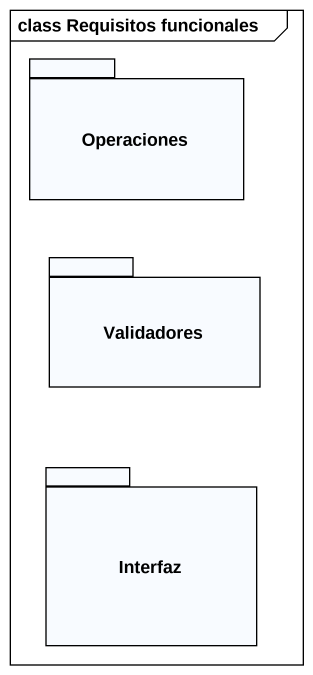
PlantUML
@startuml
mainframe class Requisitos funcionales
package Operaciones {
}
package Validadores {
}
package Interfaz {
}
@enduml
